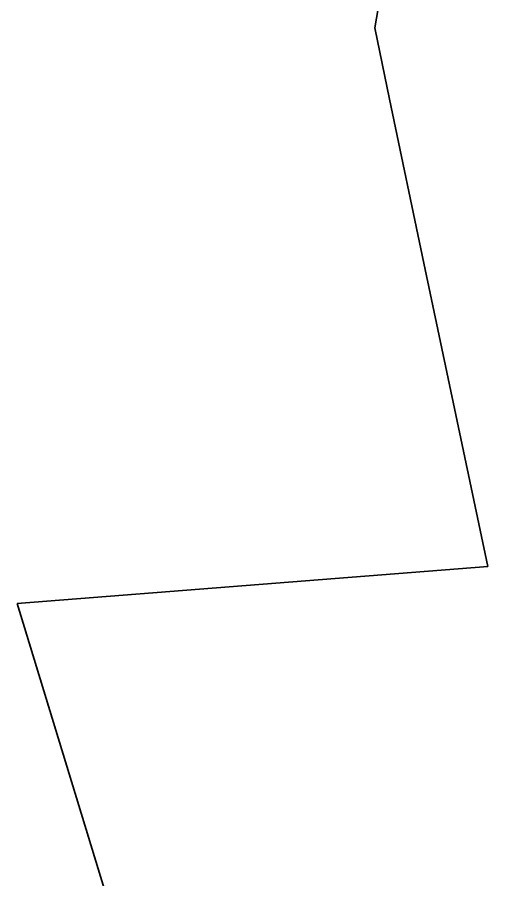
# Model space of a CAD drawing. Header units: metres. Extents: x 535754 to 536552, y 1836422 to 1837057.
# Drawn here: x 535914.2 to 536000.8, y 1836580.9 to 1836739.7 of the extents above; entities that cross this region are included whole.
import ezdxf

# ---------------------------------------------------------------- set-up
doc = ezdxf.new("R2010")
doc.units = ezdxf.units.M
doc.header["$LTSCALE"] = 0.16
doc.layers.add('54', color=7, linetype='Continuous', lineweight=35)

msp = doc.modelspace()

# ---------------------------------------------------------------- linework, layer by layer
at = {"layer": '54'}
for p, q in [((535983.62, 1836758.19), (535980.03, 1836737.69)), ((535982.76, 1836724.59), (535980.03, 1836737.69)), ((535989.05, 1836694.4), (535982.76, 1836724.59)), ((535989.05, 1836694.4), (536000.84, 1836638.55)), ((536000.84, 1836638.55), (535914.15, 1836631.71)), ((535914.15, 1836631.71), (535930.88, 1836577.03))]:
    msp.add_line(p, q, dxfattribs=at)

doc.saveas('drawing.dxf')
